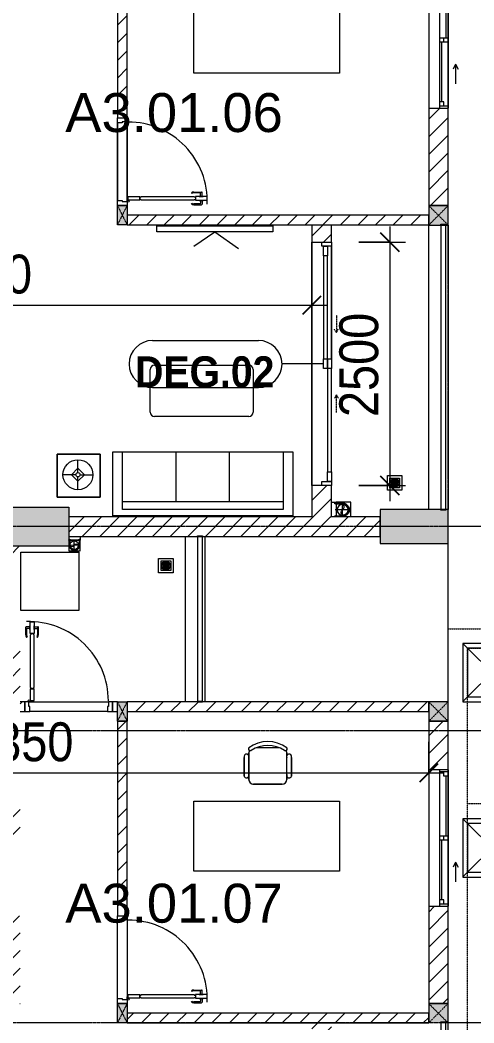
# Model space of a CAD drawing. Header units: millimetres. Extents: x 962 to 241049, y -15958 to 84407.
# Drawn here: x 186032 to 190697, y 48437 to 58742 of the extents above; entities that cross this region are included whole.
import ezdxf

# ---------------------------------------------------------------- set-up
doc = ezdxf.new("R2010")
doc.units = ezdxf.units.MM
for name, pattern in [('Dash', [6, 3, -3]), ('Grid Line', [22.225, 12.7, -3.175, 3.175, -3.175]), ('IMPORT-CENTER _3_', [10.16, 6.35, -1.27, 1.27, -1.27]), ('IMPORT-NCV_MAT BANG DAM SAN TANG 1$0$BEAM HIDEN_DBIM', [1.5875, 1.058333, -0.529167])]:
    doc.linetypes.add(name, pattern=pattern)
for name, color, linetype, lineweight in [('0-1', 7, 'Continuous', 5), ('A-ANNO-DIMS', 211, 'Continuous', 9), ('A-ANNO-DIMS-160', 211, 'Continuous', 9), ('A-AREA-IDEN', 2, 'Continuous', 9), ('A-DETL-GENF-1', 9, 'Continuous', 9), ('A-DOOR', 31, 'Continuous', 9), ('A-DOOR-1', 254, 'Continuous', 9), ('A-DOOR-2', 9, 'Continuous', 9), ('A-DOOR-FRAM', 31, 'Continuous', 9), ('A-DOOR-HDLN', 31, 'Dash', 9), ('A-DOOR-IDEN', 31, 'Continuous', 9), ('A-FLOR-1', 250, 'Continuous', 9), ('A-FLOR-2', 9, 'Continuous', 9), ('A-FLOR-HRAL', 11, 'Continuous', 9), ('A-FLOR-HRAL-1', 254, 'Continuous', 9), ('A-FLOR-HRAL-2', 9, 'Continuous', 9), ('A-GLAZ', 151, 'Continuous', 9), ('A-WALL', 113, 'Continuous', 9), ('A-WALL-1', 253, 'Continuous', 18), ('A-WALL-2', 9, 'Continuous', 9), ('A-WALL-3', 113, 'Continuous', 18), ('A-WALL-PATT-1', 10, 'Continuous', 9), ('A-WALL-PATT-2', 111, 'Continuous', 9), ('G-IMPT', 8, 'Continuous', 9), ('G-IMPT-1', 254, 'Continuous', 9), ('G-IMPT-2', 8, 'IMPORT-CENTER _3_', 9), ('G-IMPT-4', 8, 'IMPORT-NCV_MAT BANG DAM SAN TANG 1$0$BEAM HIDEN_DBIM', 9), ('I-FURN', 30, 'Continuous', 9), ('I-FURN-1', 254, 'Continuous', 9), ('M-EQPM', 50, 'Continuous', 9), ('S-COLS', 52, 'Continuous', 9), ('S-COLS-1', 52, 'Continuous', 5), ('S-COLS-2', 7, 'Continuous', 18), ('S-COLS-3', 250, 'Continuous', 9), ('S-COLS-4', 254, 'Continuous', 9), ('S-COLS-5', 253, 'Continuous', 18), ('S-COLS-6', 52, 'Continuous', 18), ('S-COLS-7', 52, 'Dash', 9), ('S-COLS-HDLN', 52, 'Dash', 9), ('S-COLS-HDLN-1', 9, 'Dash', 9), ('S-GRID-1', 1, 'Grid Line', 9)]:
    doc.layers.add(name, color=color, linetype=linetype, lineweight=lineweight)
doc.styles.add('Arial_11', font='arial_0.ttf', dxfattribs={"height": 400})
doc.styles.add('Arial_B_5', font='arialbd_0.ttf', dxfattribs={"width": 0.9, "height": 320})
doc.styles.add('UTM Avo', font='UTM Avo.ttf', dxfattribs={"width": 0.9, "height": 400})
doc.dimstyles.new('1_Dim_chi_tiet_2_5_1', dxfattribs={"dimscale": 304.8, "dimtxt": 399.720379, "dimasz": 0.629921, "dimexe": 0.524934, "dimexo": 0.0625, "dimgap": 0.052493, "dimtad": 1, "dimdec": 0, "dimrnd": 5, "dimzin": 0, "dimdsep": 46, "dimtxsty": 'UTM Avo', "dimblk1": 'OBLIQUE', "dimblk2": 'OBLIQUE', "dimsah": 1, "dimcen": 0.09, "dimdle": 0.524934, "dimazin": 0, "dimtfac": 1, "dimtdec": 4, "dimtix": 1, "dimtmove": 0, "dimatfit": 3, "dimfxl": 1.049869, "dimfxlon": 1, "dimtvp": 1, "dimtolj": 1, "dimtzin": 0, "dimarcsym": 2})
pattern_1 = [(45, (0, 0), (-90.50967, 90.50967), [])]
pattern_2 = [(45, (63179.03, 0), (-90.50967, 90.50967), [])]

# ---------------------------------------------------------------- blocks, each defined once
blk = doc.blocks.new('M_Concrete-Rectangular-Column2 - 400x1300-812637-TKCS_MB TẦNG 1')
at = {"layer": 'S-COLS'}
blk.add_hatch(color=256, dxfattribs=at).paths.add_polyline_path([(-650, 200), (-650, -200), (650, -200), (650, 200), (-181, 200)])
at = {"layer": 'S-COLS-2'}
for p, q in [((-650, 200), (650, 200)), ((-650, -200), (-650, 200)), ((650, 200), (650, -200)), ((650, -200), (-650, -200))]:
    blk.add_line(p, q, dxfattribs=at)
blk = doc.blocks.new('NCV_TKTC_KET CAU_rvt-1-TKCS_MB TẦNG 1')
at = {"layer": 'S-COLS-1'}
blk.add_hatch(color=256, dxfattribs=at).paths.add_polyline_path([(127178, 53362), (127253, 53362), (127253, 53712), (127228, 53712), (127228, 53707), (127178, 53707), (127178, 53712), (126553, 53712), (126553, 53362), (127045, 53362)])
at = {"layer": 'A-FLOR-1'}
blk.add_line((127253, 51737), (127253, 53362), dxfattribs=at)
at = {"layer": 'S-COLS-2'}
for p, q in [((127178, 53712), (126553, 53712)), ((126553, 53712), (126553, 53362)), ((127253, 53712), (127228, 53712)), ((127253, 53362), (127253, 53712)), ((126553, 53362), (127253, 53362))]:
    blk.add_line(p, q, dxfattribs=at)
at = {"layer": 'S-COLS-3'}
blk.add_blockref('M_Concrete-Rectangular-Column2 - 400x1300-812637-TKCS_MB TẦNG 1', (122703, 53537), dxfattribs=at)
blk = doc.blocks.new('DOOR_CW_01 CANH MO-PANEL KINH - DIW_01-900x2200-CỬA GỖ VÂN LAMINATE-553375-TKCS_MB TẦNG 1')
at = {"layer": 'A-DETL-GENF-1'}
for p, q in [((-397, -182), (-397, -62)), ((-397, -62), (-357, -62)), ((-357, -62), (-357, -182)), ((-357, -182), (-397, -182)), ((-397, -196), (-391, -196)), ((-397, -738), (-397, -196)), ((-391, -196), (-391, -182)), ((-391, -182), (-363, -182)), ((-363, -182), (-363, -196)), ((-357, -196), (-363, -196)), ((-357, -196), (-357, -738)), ((-434, -711), (-427, -716)), ((-320, -711), (-327, -716)), ((-442, -737), (-442, -816)), ((-399, -820), (-438, -820)), ((-434, -800), (-434, -737)), ((-399, -804), (-430, -804)), ((-399, -792), (-399, -832)), ((-397, -792), (-399, -792)), ((-397, -738), (-391, -738)), ((-357, -752), (-397, -752)), ((-397, -752), (-397, -872)), ((-397, -792), (-397, -832)), ((-391, -752), (-391, -738)), ((-363, -752), (-391, -752)), ((-357, -738), (-363, -738)), ((-363, -738), (-363, -752)), ((-357, -872), (-357, -752)), ((-357, -792), (-357, -832)), ((-357, -792), (-355, -792)), ((-355, -792), (-355, -832)), ((-355, -804), (-324, -804)), ((-355, -820), (-316, -820)), ((-320, -800), (-320, -737)), ((-312, -737), (-312, -816)), ((-399, -832), (-397, -832)), ((-397, -872), (-357, -872)), ((-355, -832), (-357, -832))]:
    blk.add_line(p, q, dxfattribs=at)
blk.add_circle((-407, -60), 10, dxfattribs=at)
for centre, radius, start, end in [((-407, -60), 814, 268, 0), ((-397, -737), 45, 145, 180), ((-397, -737), 37, 145, 180), ((-357, -737), 37, 0, 35), ((-357, -737), 45, 360, 35), ((-438, -816), 4, 180, 270), ((-430, -800), 4, 180, 270), ((-324, -800), 4, 270, 0), ((-316, -816), 4, 270, 0)]:
    blk.add_arc(centre, radius, start, end, dxfattribs=at)
at = {"layer": 'A-DOOR-2'}
for p, q in [((-450, -50), (-450, 50)), ((-450, 50), (-400, 50)), ((-400, 50), (-400, 0)), ((400, 0), (400, 50)), ((400, 50), (450, 50)), ((450, 50), (450, -50)), ((-410, -50), (-450, -50)), ((-410, 0), (-410, -50)), ((-400, 0), (-410, 0)), ((-407, -50), (-382, -50)), ((410, 0), (400, 0)), ((410, -50), (410, 0)), ((450, -50), (410, -50))]:
    blk.add_line(p, q, dxfattribs=at)
blk = doc.blocks.new('BAN LV A - BAN LV A_dwg_ban hoc2-348006-TKCS_MB TẦNG 1')
at = {"layer": 'I-FURN'}
for p, q in [((146, 437), (-146, 437)), ((-243, 354), (-243, 162)), ((-194, 389), (-194, 113)), ((194, 113), (194, 389)), ((194, 351), (194, 151)), ((244, 162), (244, 354)), ((-121, 65), (121, 65))]:
    blk.add_line(p, q, dxfattribs=at)
at = {"layer": 'I-FURN', "flags": 128}
blk.add_lwpolyline([(-738, 611), (-738, 1331), (-155, 1331), (762, 1331), (762, 611)], close=True, dxfattribs=at)
at = {"layer": 'I-FURN'}
for centre, radius, start, end in [((-146, 389), 48.6, 90, 180), ((146, 389), 48.6, 360, 90), ((-219, 347), 25.3, 343.7398, 163.7398), ((219, 347), 25.3, 16.2602, 170.7054), ((-219, 155), 25.3, 163.7398, 16.2602), ((-146, 113), 48.6, 180, 207.5844), ((146, 113), 48.6, 332.4156, 0), ((219, 155), 25.3, 189.2946, 16.2602), ((-180, 75), 17.8, 57.9726, 216.6901), ((0, 324), 324, 233.1301, 306.8699), ((0, 359), 318, 237.5758, 302.4242), ((180, 75), 17.8, 323.3099, 122.0274)]:
    blk.add_arc(centre, radius, start, end, dxfattribs=at)
blk = doc.blocks.new('BAN LV A - BAN LV A_dwg-348005-TKCS_MB TẦNG 1')
at = {"extrusion": (0, 0, -1), "zscale": -1, "rotation": 180}
blk.add_blockref('BAN LV A - BAN LV A_dwg_ban hoc2-348006-TKCS_MB TẦNG 1', (-729, 1384), dxfattribs=at)
blk = doc.blocks.new('BAN LV A - BAN LV A-401069-TKCS_MB TẦNG 1')
at = {"layer": 'I-FURN-1'}
for p, q in [((-9, -53), (1491, -53)), ((-9, -773), (-9, -53)), ((1491, -53), (1491, -773)), ((1491, -773), (-9, -773)), ((486, -1222), (486, -1029)), ((535, -1029), (535, -995)), ((583, -946), (875, -946)), ((923, -995), (923, -1032)), ((973, -1029), (973, -1222)), ((535, -1270), (535, -1236)), ((923, -1233), (923, -1270))]:
    blk.add_line(p, q, dxfattribs=at)
for centre, radius, start, end in [((510, -1036), 25.3, 16.2602, 163.7398), ((583, -995), 48.6, 90, 180), ((875, -995), 48.6, 0, 90), ((948, -1036), 25.3, 16.2602, 170.7054), ((510, -1229), 25.3, 163.7398, 343.7398), ((948, -1229), 25.3, 189.2946, 16.2602), ((549, -1308), 17.8, 119.404, 216.6901), ((583, -1270), 48.6, 180, 207.5844), ((729, -1060), 324, 233.1301, 306.8699), ((875, -1270), 48.6, 332.4156, 0), ((909, -1308), 17.8, 323.3099, 60.596)]:
    blk.add_arc(centre, radius, start, end, dxfattribs=at)
at = {"extrusion": (0, 0, -1), "zscale": -1, "rotation": 180}
blk.add_blockref('BAN LV A - BAN LV A_dwg-348005-TKCS_MB TẦNG 1', (0, 0), dxfattribs=at)
blk = doc.blocks.new('MAY GIAT - MAY GIAT_dwg-348053-TKCS_MB TẦNG 1')
at = {"layer": 'G-IMPT-1', "flags": 128}
blk.add_lwpolyline([(5, 597), (5, 2), (605, 2), (605, 597)], close=True, dxfattribs=at)
blk = doc.blocks.new('MAY GIAT - MAY GIAT-401071-TKCS_MB TẦNG 1')
at = {"layer": 'I-FURN-1'}
for p, q in [((5, -2), (605, -2)), ((5, -597), (5, -2)), ((605, -2), (605, -597)), ((605, -597), (5, -597))]:
    blk.add_line(p, q, dxfattribs=at)
at = {"extrusion": (0, 0, -1), "zscale": -1, "rotation": 180}
blk.add_blockref('MAY GIAT - MAY GIAT_dwg-348053-TKCS_MB TẦNG 1', (0, 0), dxfattribs=at)
blk = doc.blocks.new('Railing - 50 x 10mm-457210-TKCS_MB TẦNG 1')
at = {"layer": 'A-FLOR-HRAL-2'}
for p, q in [((25, 5), (-25, 5)), ((-25, 5), (-25, -5)), ((25, -5), (25, 5)), ((-25, -5), (25, -5))]:
    blk.add_line(p, q, dxfattribs=at)
blk = doc.blocks.new('Railing - Railing-851966-TKCS_MB TẦNG 1')
at = {"layer": 'A-FLOR-HRAL-2'}
for p, q in [((101769, 44170), (101769, 42481)), ((101819, 42481), (101819, 44170))]:
    blk.add_line(p, q, dxfattribs=at)
at = {"extrusion": (0, 0, -1), "zscale": -1}
for p in [(-101794, 44175), (-101794, 42476)]:
    blk.add_blockref('Railing - 50 x 10mm-457210-TKCS_MB TẦNG 1', p, dxfattribs=at)
blk = doc.blocks.new('G1_SOF - BO TRU - 100x200-746114-TKCS_MB TẦNG 1')
at = {"layer": 'S-COLS'}
blk.add_hatch(color=256, dxfattribs=at).paths.add_polyline_path([(-50, -100), (50, -100), (50, 100), (-50, 100)])
at = {"layer": 'S-COLS-5'}
for p, q in [((-50, 100), (50, 100)), ((-50, -100), (-50, 100)), ((50, 100), (50, -100)), ((50, -100), (-50, -100))]:
    blk.add_line(p, q, dxfattribs=at)
at = {"layer": 'S-COLS-HDLN-1'}
for p, q in [((50, -100), (-50, 100)), ((-50, -100), (50, 100))]:
    blk.add_line(p, q, dxfattribs=at)
blk = doc.blocks.new('DOOR_CW_01 CANH MO-PANEL KINH - DIG_01-900x2200-CỬA NHÔM KÍNH-400868-TKCS_MB TẦNG 1')
at = {"layer": 'A-DETL-GENF-1'}
for p, q in [((-399, 832), (-397, 832)), ((-399, 792), (-399, 832)), ((-397, 872), (-357, 872)), ((-397, 752), (-397, 872)), ((-397, 792), (-397, 832)), ((-357, 872), (-357, 752)), ((-357, 792), (-357, 832)), ((-355, 832), (-357, 832)), ((-355, 792), (-355, 832)), ((-442, 737), (-442, 816)), ((-399, 820), (-438, 820)), ((-434, 800), (-434, 737)), ((-399, 804), (-430, 804)), ((-397, 792), (-399, 792)), ((-357, 752), (-397, 752)), ((-397, 738), (-391, 738)), ((-397, 738), (-397, 196)), ((-363, 752), (-391, 752)), ((-391, 752), (-391, 738)), ((-363, 738), (-363, 752)), ((-357, 738), (-363, 738)), ((-357, 792), (-355, 792)), ((-357, 196), (-357, 738)), ((-355, 820), (-316, 820)), ((-355, 804), (-324, 804)), ((-320, 800), (-320, 737)), ((-312, 737), (-312, 816)), ((-434, 711), (-427, 716)), ((-320, 711), (-327, 716)), ((-397, 196), (-391, 196)), ((-357, 182), (-397, 182)), ((-397, 182), (-397, 62)), ((-391, 196), (-391, 182)), ((-391, 182), (-363, 182)), ((-357, 196), (-363, 196)), ((-363, 182), (-363, 196)), ((-357, 62), (-357, 182)), ((-397, 62), (-357, 62))]:
    blk.add_line(p, q, dxfattribs=at)
blk.add_circle((-407, 60), 10, dxfattribs=at)
for centre, radius, start, end in [((-407, 60), 814, 360, 92), ((-438, 816), 4, 90, 180), ((-397, 737), 45, 180, 215), ((-430, 800), 4, 90, 180), ((-397, 737), 37, 180, 215), ((-357, 737), 37, 325, 0), ((-324, 800), 4, 360, 90), ((-357, 737), 45, 325, 0), ((-316, 816), 4, 0, 90)]:
    blk.add_arc(centre, radius, start, end, dxfattribs=at)
at = {"layer": 'A-DOOR-2'}
for p, q in [((-410, 50), (-450, 50)), ((-450, 50), (-450, -50)), ((-410, 0), (-410, 50)), ((-400, 0), (-410, 0)), ((-407, 50), (-382, 50)), ((-400, -50), (-400, 0)), ((410, 0), (400, 0)), ((400, 0), (400, -50)), ((450, 50), (410, 50)), ((410, 50), (410, 0)), ((450, -50), (450, 50)), ((-450, -50), (-400, -50)), ((400, -50), (450, -50))]:
    blk.add_line(p, q, dxfattribs=at)
blk = doc.blocks.new('LOBBY_SOFA_1 - LOBBY_SOFA_1-851489-TKCS_MB TẦNG 1')
at = {"layer": 'I-FURN'}
for p, q in [((-2128, 1549), (-1160, 1549)), ((-2172, 1065), (-2172, 1505)), ((-1116, 1505), (-1116, 1065)), ((-1160, 1021), (-2128, 1021)), ((-2688, 634), (-3128, 634)), ((-3128, 634), (-3128, 194)), ((-2688, 194), (-2688, 634)), ((-2556, 660), (-708, 660)), ((-2556, 0), (-2556, 660)), ((-2457, 66), (-2457, 660)), ((-1907, 143), (-1907, 660)), ((-1357, 143), (-1357, 660)), ((-807, 660), (-807, 66)), ((-708, 660), (-708, 0)), ((-2915, 445), (-2915, 577)), ((-2937, 423), (-3069, 423)), ((-2981, 423), (-2915, 489)), ((-2915, 357), (-2981, 423)), ((-2915, 489), (-2849, 423)), ((-2849, 423), (-2915, 357)), ((-2893, 423), (-2761, 423)), ((-2915, 269), (-2915, 401)), ((-3128, 194), (-2688, 194)), ((-807, 143), (-2457, 143)), ((-708, 0), (-2556, 0)), ((-807, 66), (-2457, 66))]:
    blk.add_line(p, q, dxfattribs=at)
for radius in [154, 22]:
    blk.add_circle((-2915, 423), radius, dxfattribs=at)
for centre, start, end in [((-2128, 1505), 90, 180), ((-1160, 1505), 0, 90), ((-2128, 1065), 180, 270), ((-1160, 1065), 270, 0)]:
    blk.add_arc(centre, 44, start, end, dxfattribs=at)
at = {"layer": 'I-FURN-1'}
for p, q in [((-2128, 1549), (-1160, 1549)), ((-2172, 1065), (-2172, 1505)), ((-1116, 1505), (-1116, 1065)), ((-1160, 1021), (-2128, 1021)), ((-3128, 634), (-2688, 634)), ((-3128, 194), (-3128, 634)), ((-2688, 634), (-2688, 194)), ((-2556, 660), (-708, 660)), ((-2556, 0), (-2556, 660)), ((-708, 660), (-708, 0)), ((-2688, 194), (-3128, 194)), ((-708, 0), (-2556, 0))]:
    blk.add_line(p, q, dxfattribs=at)
for centre, start, end in [((-2128, 1505), 90, 180), ((-1160, 1505), 0, 90), ((-2128, 1065), 180, 270), ((-1160, 1065), 270, 0)]:
    blk.add_arc(centre, 44, start, end, dxfattribs=at)
blk = doc.blocks.new('KE TIVI-2 - KE TIVI-2-850637-TKCS_MB TẦNG 1')
at = {"layer": 'I-FURN-1'}
for p, q in [((0, 60), (-246, 232)), ((213, 209), (0, 60)), ((-596, 60), (596, 60)), ((-596, 0), (-596, 60)), ((596, 0), (-596, 0)), ((596, 60), (596, 0))]:
    blk.add_line(p, q, dxfattribs=at)
blk = doc.blocks.new('NCV_TKTC_TANG 1_rvt-1-TKCS_MB TẦNG 1')
at = {"layer": 'A-WALL-PATT-1'}
h = blk.add_hatch(dxfattribs=at)
h.set_pattern_fill('FP_1', color=256, style=0, pattern_type=2)
h.set_pattern_definition(pattern_1)
h.paths.add_polyline_path([(123953, 56837), (123953, 56837), (123853, 56837)])
h.paths.add_polyline_path([(123853, 57737), (123953, 57737), (123953, 59736), (123853, 59736), (123853, 58537)])
h = blk.add_hatch(dxfattribs=at)
h.set_pattern_fill('FP_1', color=256, style=0, pattern_type=2)
h.set_pattern_definition(pattern_1)
h.paths.add_polyline_path([(123953, 56637), (127053, 56637), (127053, 56737), (123953, 56737)])
h = blk.add_hatch(dxfattribs=at)
h.set_pattern_fill('FP_1', color=256, style=0, pattern_type=2)
h.set_pattern_definition(pattern_1)
h.paths.add_polyline_path([(122763, 48637), (122853, 48637), (122853, 49537), (122753, 49537), (122753, 48637)])
h.paths.add_polyline_path([(122753, 50337), (122853, 50337), (122853, 50637), (122753, 50637), (122753, 50437)])
h.paths.add_polyline_path([(122853, 51737), (122853, 52337), (122753, 52337), (122753, 51737)])
h.paths.add_polyline_path([(122753, 53237), (122853, 53237), (122853, 53337), (122753, 53337), (122753, 53246)])
h = blk.add_hatch(dxfattribs=at)
h.set_pattern_fill('FP_1', color=256, style=0, pattern_type=2)
h.set_pattern_definition(pattern_1)
h.paths.add_polyline_path([(122903, 51637), (122903, 51737), (122853, 51737), (122853, 51637)])
h.paths.add_polyline_path([(123820, 51637), (123853, 51638), (123853, 51737), (123803, 51737), (123803, 51637)])
h = blk.add_hatch(dxfattribs=at)
h.set_pattern_fill('FP_1', color=256, style=0, pattern_type=2)
h.set_pattern_definition(pattern_1)
h.paths.add_polyline_path([(123953, 51637), (127053, 51637), (127053, 51737), (124728, 51737), (124728, 51731), (124678, 51731), (124678, 51737), (123953, 51737)])
h = blk.add_hatch(dxfattribs=at)
h.set_pattern_fill('FP_1', color=256, style=0, pattern_type=2)
h.set_pattern_definition(pattern_1)
h.paths.add_polyline_path([(123953, 48637), (123953, 48637), (123853, 48637)])
h.paths.add_polyline_path([(123953, 49537), (123953, 51536), (123853, 51536), (123853, 49537)])
h = blk.add_hatch(dxfattribs=at)
h.set_pattern_fill('FP_1', color=256, style=0, pattern_type=2)
h.set_pattern_definition(pattern_1)
h.paths.add_polyline_path([(123953, 48437), (127053, 48437), (127053, 48537), (123953, 48537)])
at = {"layer": 'A-FLOR-2'}
for p, q in [((123853, 56887), (123853, 57687)), ((123853, 57687), (123853, 56887)), ((123953, 57697), (123953, 56877)), ((123953, 56877), (123953, 57697)), ((125853, 53960), (125853, 56460)), ((125853, 56460), (125853, 53960)), ((126053, 55260), (126053, 56420)), ((123753, 51637), (122953, 51637)), ((123853, 48687), (123853, 49487)), ((123953, 49497), (123953, 48677))]:
    blk.add_line(p, q, dxfattribs=at)
at = {"layer": 'A-WALL-1'}
for p, q in [((123853, 59736), (123853, 57737)), ((123953, 57737), (123953, 59736)), ((123853, 57737), (123953, 57737)), ((123953, 56837), (123853, 56837)), ((127053, 56737), (123953, 56737)), ((127053, 56637), (127053, 56737)), ((123953, 56637), (127053, 56637)), ((122903, 51737), (122853, 51737)), ((122903, 51637), (122903, 51737)), ((123853, 51737), (123803, 51737)), ((123803, 51737), (123803, 51637)), ((124678, 51737), (123953, 51737)), ((127053, 51737), (124728, 51737)), ((127053, 51637), (127053, 51737)), ((122853, 51637), (122903, 51637)), ((123803, 51637), (123853, 51637)), ((123953, 51637), (127053, 51637)), ((123853, 51536), (123853, 49537)), ((123953, 51536), (123853, 51536)), ((123953, 49537), (123953, 51536)), ((123853, 49537), (123953, 49537)), ((123953, 48637), (123853, 48637)), ((127053, 48537), (123953, 48537)), ((127053, 48437), (127053, 48537)), ((123953, 48437), (127053, 48437))]:
    blk.add_line(p, q, dxfattribs=at)
at = {"layer": 'A-WALL-2'}
for p, q in [((123853, 56887), (123853, 57687)), ((123953, 57697), (123953, 56877)), ((124553, 51737), (124553, 53437)), ((124753, 53437), (124753, 51737)), ((122943, 51737), (123763, 51737)), ((123753, 51637), (122953, 51637)), ((123853, 48687), (123853, 49487)), ((123953, 49497), (123953, 48677))]:
    blk.add_line(p, q, dxfattribs=at)
at = {"layer": 'A-DOOR-1'}
for p, rotation in [((123903, 57287), 90.00000000000072), ((123903, 49087), 90.00000000000074)]:
    blk.add_blockref('DOOR_CW_01 CANH MO-PANEL KINH - DIW_01-900x2200-CỬA GỖ VÂN LAMINATE-553375-TKCS_MB TẦNG 1', p, dxfattribs=dict(at, rotation=rotation))
blk.add_blockref('DOOR_CW_01 CANH MO-PANEL KINH - DIG_01-900x2200-CỬA NHÔM KÍNH-400868-TKCS_MB TẦNG 1', (123353, 51687), dxfattribs=at)
at = {"layer": 'A-FLOR-HRAL-1'}
blk.add_blockref('Railing - Railing-851966-TKCS_MB TẦNG 1', (22908, 9261), dxfattribs=at)
at = {"layer": 'I-FURN-1'}
for name, p, rotation in [('BAN LV A - BAN LV A-401069-TKCS_MB TẦNG 1', (126128, 58144), 180), ('KE TIVI-2 - KE TIVI-2-850637-TKCS_MB TẦNG 1', (124853, 56627), 180), ('MAY GIAT - MAY GIAT-401071-TKCS_MB TẦNG 1', (122860, 52671), 90.00000000000092), ('BAN LV A - BAN LV A-401069-TKCS_MB TẦNG 1', (126128, 49944), 180)]:
    blk.add_blockref(name, p, dxfattribs=dict(at, rotation=rotation))
blk.add_blockref('LOBBY_SOFA_1 - LOBBY_SOFA_1-851489-TKCS_MB TẦNG 1', (126363, 53647), dxfattribs=at)
at = {"layer": 'S-COLS-4', "rotation": 180}
for p in [(123903, 56737), (123903, 51637), (123903, 48537)]:
    blk.add_blockref('G1_SOF - BO TRU - 100x200-746114-TKCS_MB TẦNG 1', p, dxfattribs=at)
blk = doc.blocks.new('1_FAMILY RVT - W01-WxH 1400x1400xmm-389822-TKCS_MB TẦNG 1')
at = {"layer": 'A-GLAZ'}
for p, q in [((248.4, 172.39), (299.2, 197.79)), ((248.4, 172.39), (299.2, 146.99)), ((248.4, 172.39), (451.6, 172.39)), ((-700, 96.19), (-700, -103.81)), ((700, 96.19), (-700, 96.19)), ((-700, 96.19), (-636.5, 96.19)), ((-700, 7.29), (-680.95, 7.29)), ((-680.95, 96.19), (-680.95, 7.29)), ((-636.5, 51.74), (-680.95, 51.74)), ((-680.95, 7.29), (-22.225, 7.29)), ((-636.5, 96.19), (-22.225, 96.19)), ((-636.5, 96.19), (-636.5, 51.74)), ((-636.5, 73.965), (-22.225, 73.965)), ((-22.225, 7.29), (-22.225, 96.19)), ((-22.225, 96.19), (22.225, 96.19)), ((22.225, 51.74), (-22.225, 51.74)), ((-22.225, 7.29), (22.225, 7.29)), ((22.225, 96.19), (680.95, 96.19)), ((22.225, 96.19), (22.225, 7.29)), ((22.225, 29.515), (636.5, 29.515)), ((22.225, 7.29), (636.5, 7.29)), ((636.5, 51.74), (636.5, 7.29)), ((680.95, 51.74), (636.5, 51.74)), ((636.5, 7.29), (700, 7.29)), ((680.95, 96.19), (700, 96.19)), ((680.95, 96.19), (680.95, 7.29)), ((700, -103.81), (700, 96.19)), ((-700, -103.81), (700, -103.81))]:
    blk.add_line(p, q, dxfattribs=at)
blk = doc.blocks.new('TKTC_XREF_251221_MB TANG 1 - TKTC_XREF_260130_MB TANG 1_dwg_THU NUOC - THU NUOC-444531-TKCS_MB TẦNG 1-4202124-TKCS_MB TẦNG 1')
at = {"layer": 'M-EQPM'}
for p, q in [((-23, 11), (41, 11)), ((41, 5), (-23, 5)), ((-11, 23), (28, 23)), ((28, 17), (-11, 17)), ((-1, 36), (19, 36)), ((19, 30), (-1, 30)), ((-23, -14), (41, -14)), ((41, -20), (-23, -20)), ((-11, -26), (28, -26)), ((28, -32), (-11, -32)), ((-1, -38), (19, -38)), ((19, -44), (-1, -44))]:
    blk.add_line(p, q, dxfattribs=at)
at = {"layer": 'M-EQPM', "flags": 128}
for points in [[(84, -79), (84, 71), (-66, 71), (-66, -79)], [(59, -54), (59, 46), (-41, 46), (-41, -54)]]:
    blk.add_lwpolyline(points, close=True, dxfattribs=at)
for points in [[(-23, -1), (1, -1), (1, -7), (-23, -7)], [(41, -7), (17, -7), (17, -1), (41, -1)]]:
    blk.add_lwpolyline(points, dxfattribs=at)
at = {"layer": 'M-EQPM'}
for centre, radius, start, end in [((9, -4), 45, 360, 180), ((9, -4), 45, 360, 180), ((-23, 8), 3, 90, 270), ((-11, 20), 3, 90, 270), ((-1, 33), 3, 90, 270), ((19, 33), 3, 270, 90), ((28, 20), 3, 270, 90), ((41, 8), 3, 270, 90), ((9, -4), 45, 180, 360), ((9, -4), 45, 180, 360), ((-23, -4), 3, 90, 270), ((-23, -17), 3, 90, 270), ((-11, -29), 3, 90, 270), ((-1, -41), 3, 90, 270), ((19, -41), 3, 270, 90), ((28, -29), 3, 270, 90), ((41, -4), 3, 270, 90), ((41, -17), 3, 270, 90)]:
    blk.add_arc(centre, radius, start, end, dxfattribs=at)
blk = doc.blocks.new('TKTC_XREF_251221_MB TANG 1 - TKTC_XREF_260130_MB TANG 1_dwg_CUM U_DN100-V146-TKCS_MB TẦNG 1')
at = {"layer": 'G-IMPT'}
blk.add_hatch(color=256, dxfattribs=at).paths.add_polyline_path([(0, 61), (16, 59), (30, 53), (43, 43), (53, 30), (59, 16), (61, 0), (59, -16), (53, -31), (43, -43), (30, -53), (16, -59), (0, -61), (0, -57), (15, -55), (28, -49), (40, -40), (49, -29), (55, -15), (57, 0), (55, 15), (49, 28), (40, 40), (28, 49), (15, 55), (0, 57)])
for p, q in [((-79, 67), (-79, 63)), ((-77, 67), (-77, 63)), ((-75, 67), (-75, 63)), ((-73, 69), (-73, 61)), ((-67, 68), (-72, 68)), ((-67, 62), (-72, 62)), ((-65, 69), (0, 69)), ((-79, -63), (-79, -67)), ((-77, -63), (-77, -67)), ((-75, -63), (-75, -67)), ((-73, -61), (-73, -69)), ((-67, -62), (-72, -62)), ((-67, -68), (-72, -68)), ((-65, -69), (0, -69))]:
    blk.add_line(p, q, dxfattribs=at)
at = {"layer": 'G-IMPT', "flags": 128}
for points in [[(-73, 68), (-78, 68), (-78, 62), (-73, 62)], [(-72, 59), (-67, 59), (-67, 71), (-72, 71)], [(-65, 73), (-65, 57), (-67, 57), (-67, 59)], [(-65, 61), (0, 61), (0, 57)], [(-73, -62), (-78, -62), (-78, -68), (-73, -68)], [(-72, -71), (-67, -71), (-67, -59), (-72, -59)], [(-67, -59), (-67, -57), (-65, -57), (-65, -73), (-67, -73), (-67, -71)], [(-65, -61), (0, -61), (0, -57)]]:
    blk.add_lwpolyline(points, dxfattribs=at)
at = {"layer": 'G-IMPT'}
for centre, radius, start, end in [((-78, 67), 0.96, 90, 180), ((-78, 63), 0.96, 180, 270), ((-71, 69), 1.56, 112.6199, 247.3801), ((-68, 65), 4.8, 143.1301, 216.8699), ((-71, 61), 1.56, 112.6199, 247.3801), ((0, 0), 69, 270, 90), ((0, 0), 61, 270, 90), ((0, 0), 57, 270, 90), ((-78, -63), 0.96, 90, 180), ((-78, -67), 0.96, 180, 270), ((-71, -61), 1.56, 112.6199, 247.3801), ((-68, -65), 4.8, 143.1301, 216.8699), ((-71, -69), 1.56, 112.6199, 247.3801)]:
    blk.add_arc(centre, radius, start, end, dxfattribs=at)
blk = doc.blocks.new('TKTC_XREF_251221_MB TANG 1 - TKTC_XREF_260130_MB TANG 1_dwg_$cc-V147-TKCS_MB TẦNG 1')
at = {"layer": 'G-IMPT'}
blk.add_circle((0, 0), 0.5, dxfattribs=at)
for centre, radius, start, end in [((0, 0), 0.5, 90, 270), ((0.188, 0.25), 0.313, 126.8699, 233.1301), ((-0.188, -0.25), 0.313, 306.8699, 53.1301)]:
    blk.add_arc(centre, radius, start, end, dxfattribs=at)
at = {"layer": 'G-IMPT-2'}
for p, q in [((-0.673, 0), (0.673, 0)), ((0, -0.628), (0, 0.673))]:
    blk.add_line(p, q, dxfattribs=at)
blk = doc.blocks.new('TKTC_XREF_251221_MB TANG 1 - TKTC_XREF_260130_MB TANG 1_dwg_CUM U_DN100-4202115-TKCS_MB TẦNG 1')
at = {"layer": 'G-IMPT'}
blk.add_hatch(color=256, dxfattribs=at).paths.add_polyline_path([(0, -61), (0, -57), (15, -55), (28, -49), (40, -40), (49, -28), (55, -15), (57, 0), (55, 15), (49, 28), (40, 40), (28, 49), (15, 55), (0, 57), (0, 61), (16, 59), (30, 53), (43, 43), (53, 30), (59, 16), (61, 0), (59, -16), (53, -30), (43, -43), (30, -53), (16, -59)])
for p, q in [((-79, 67), (-79, 63)), ((-77, 67), (-77, 63)), ((-75, 67), (-75, 63)), ((-73, 69), (-73, 61)), ((-67, 68), (-72, 68)), ((-67, 62), (-72, 62)), ((-65, 69), (0, 69)), ((-79, -63), (-79, -67)), ((-77, -63), (-77, -67)), ((-75, -63), (-75, -67)), ((-73, -61), (-73, -69)), ((-67, -62), (-72, -62)), ((-67, -68), (-72, -68)), ((-65, -69), (0, -69))]:
    blk.add_line(p, q, dxfattribs=at)
at = {"layer": 'G-IMPT', "flags": 128}
for points in [[(-73, 68), (-78, 68), (-78, 62), (-73, 62)], [(-72, 59), (-67, 59), (-67, 71), (-72, 71)], [(-67, 71), (-67, 73), (-65, 73), (-65, 57), (-67, 57), (-67, 59)], [(-65, 61), (0, 61), (0, 57)], [(-73, -62), (-78, -62), (-78, -68), (-73, -68)], [(-72, -71), (-67, -71), (-67, -59), (-72, -59)], [(-67, -59), (-67, -57), (-65, -57), (-65, -73), (-67, -73), (-67, -71)], [(-65, -61), (0, -61), (0, -57)]]:
    blk.add_lwpolyline(points, dxfattribs=at)
at = {"layer": 'G-IMPT'}
for centre, radius, start, end in [((-78, 67), 0.96, 90, 180), ((-78, 63), 0.96, 180, 270), ((-71, 69), 1.56, 112.6199, 247.3801), ((-68, 65), 4.8, 143.1301, 216.8699), ((-71, 61), 1.56, 112.6199, 247.3801), ((0, 0), 69, 270, 90), ((0, 0), 61, 270, 90), ((0, 0), 57, 270, 90), ((-78, -63), 0.96, 90, 180), ((-78, -67), 0.96, 180, 270), ((-71, -61), 1.56, 112.6199, 247.3801), ((-68, -65), 4.8, 143.1301, 216.8699), ((-71, -69), 1.56, 112.6199, 247.3801)]:
    blk.add_arc(centre, radius, start, end, dxfattribs=at)
blk = doc.blocks.new('TKTC_XREF_251221_MB TANG 1 - TKTC_XREF_260130_MB TANG 1_dwg_$cc-V162-TKCS_MB TẦNG 1')
at = {"layer": 'G-IMPT'}
blk.add_circle((0, 0), 0.5, dxfattribs=at)
for centre, radius, start, end in [((0, 0), 0.5, 90, 270), ((0.19, 0.25), 0.313, 126.8699, 233.1301), ((-0.19, -0.25), 0.313, 306.8699, 53.1301)]:
    blk.add_arc(centre, radius, start, end, dxfattribs=at)
at = {"layer": 'G-IMPT-2'}
for p, q in [((-0.67, 0), (0.67, 0)), ((0, -0.67), (0, 0.64))]:
    blk.add_line(p, q, dxfattribs=at)
blk = doc.blocks.new('TKTC_XREF_251221_MB TANG 1 - TKTC_XREF_260130_MB TANG 1_dwg-4202109-TKCS_MB TẦNG 1')
at = {"layer": 'G-IMPT'}
for p, q in [((-75899, -349610), (-75899, -347985)), ((-79799, -348010), (-79799, -348059))]:
    blk.add_line(p, q, dxfattribs=at)
at = {"layer": 'G-IMPT', "flags": 128}
for points in [[(-77099, -347559), (-77049, -347560), (-77049, -347710)], [(-76900, -347710), (-76900, -347559), (-77049, -347559), (-77049, -347710)], [(-79799, -347949), (-79679, -347949), (-79679, -347910)], [(-79799, -348059), (-79680, -348059), (-79680, -347949), (-79799, -347949)]]:
    blk.add_lwpolyline(points, dxfattribs=at)
at = {"extrusion": (0, 0, -1), "zscale": -1}
for p in [(76440, -347357), (78791, -348207)]:
    blk.add_blockref('TKTC_XREF_251221_MB TANG 1 - TKTC_XREF_260130_MB TANG 1_dwg_THU NUOC - THU NUOC-444531-TKCS_MB TẦNG 1-4202124-TKCS_MB TẦNG 1', p, dxfattribs=at)
at = {"extrusion": (0, 0, -1)}
for name, p, xscale, yscale, zscale, rotation in [('TKTC_XREF_251221_MB TANG 1 - TKTC_XREF_260130_MB TANG 1_dwg_CUM U_DN100-V146-TKCS_MB TẦNG 1', (76984, -347637), 0.9975000000000006, 0.9975000000000006, -0.9975000000000006, 180.000991338195), ('TKTC_XREF_251221_MB TANG 1 - TKTC_XREF_260130_MB TANG 1_dwg_$cc-V147-TKCS_MB TẦNG 1', (76984, -347638), 113.7150000000073, 113.7150000000073, -113.7150000000073, 359.9990086636432), ('TKTC_XREF_251221_MB TANG 1 - TKTC_XREF_260130_MB TANG 1_dwg_CUM U_DN100-4202115-TKCS_MB TẦNG 1', (79740, -348001), 0.7894736842105242, 0.7894736842105242, -0.7894736842105242, 269.9999999984439)]:
    blk.add_blockref(name, p, dxfattribs=dict(at, xscale=xscale, yscale=yscale, zscale=zscale, rotation=rotation))
at = {"xscale": 90.0000000000512, "yscale": 90.0000000000512, "zscale": 90.0000000000512, "rotation": 90.37402677993764}
blk.add_blockref('TKTC_XREF_251221_MB TANG 1 - TKTC_XREF_260130_MB TANG 1_dwg_$cc-V162-TKCS_MB TẦNG 1', (-79742, -348002), dxfattribs=at)
blk = doc.blocks.new('TKTC_XREF_251221_MB TANG 1 - TKTC_XREF_251221_MB TANG 1-2038492-TKCS_MB TẦNG 1')
blk.add_blockref('TKTC_XREF_251221_MB TANG 1 - TKTC_XREF_260130_MB TANG 1_dwg-4202109-TKCS_MB TẦNG 1', (169499, 384110))
blk = doc.blocks.new('TKCS_NAP THAM BE TU HOAI 1_260107 - TKCS_XREF_251221_NAP THAM BE TU HOAI 1_dwg-V239-TKCS_MB TẦNG 1')
at = {"layer": 'G-IMPT'}
for p, q in [((-169657, 148870), (-170241, 148286)), ((-170241, 148870), (-169657, 148286)), ((-171257, 147070), (-171841, 146486)), ((-171841, 147070), (-171257, 146486)), ((-169657, 147068), (-170241, 146485)), ((-170241, 147068), (-169657, 146485)), ((-171257, 145670), (-171841, 145086)), ((-171841, 145670), (-171257, 145086))]:
    blk.add_line(p, q, dxfattribs=at)
at = {"layer": 'G-IMPT', "flags": 128}
for points in [[(-169649, 148278), (-170249, 148278), (-170249, 148878), (-169649, 148878)], [(-169699, 148328), (-170199, 148328), (-170199, 148828), (-169699, 148828)], [(-171249, 146478), (-171849, 146478), (-171849, 147078), (-171249, 147078)], [(-169649, 146476), (-170249, 146476), (-170249, 147076), (-169649, 147076)], [(-171299, 146528), (-171799, 146528), (-171799, 147028), (-171299, 147028)], [(-169699, 146526), (-170199, 146526), (-170199, 147026), (-169699, 147026)], [(-171249, 145078), (-171849, 145078), (-171849, 145678), (-171249, 145678)], [(-171299, 145128), (-171799, 145128), (-171799, 145628), (-171299, 145628)]]:
    blk.add_lwpolyline(points, close=True, dxfattribs=at)
at = {"layer": 'G-IMPT-4'}
for p, q in [((-173699, 147228), (-169699, 147228)), ((-173699, 147028), (-169699, 147028)), ((-171299, 147028), (-171299, 144428)), ((-171099, 147028), (-171099, 144428)), ((-173699, 145828), (-171299, 145828)), ((-173699, 145628), (-171299, 145628))]:
    blk.add_line(p, q, dxfattribs=at)
at = {"layer": 'G-IMPT-4', "flags": 128}
for points in [[(-173899, 144228), (-169499, 144228), (-169499, 149028), (-173899, 149028)], [(-173699, 144428), (-169699, 144428), (-169699, 148828), (-173699, 148828)]]:
    blk.add_lwpolyline(points, close=True, dxfattribs=at)
blk = doc.blocks.new('TKCS_NAP THAM BE TU HOAI 1_260107 - NẮP THĂM BỂ XLNT-2658699-TKCS_MB TẦNG 1')
at = {"extrusion": (0, 0, -1), "zscale": -1, "rotation": 180}
blk.add_blockref('TKCS_NAP THAM BE TU HOAI 1_260107 - TKCS_XREF_251221_NAP THAM BE TU HOAI 1_dwg-V239-TKCS_MB TẦNG 1', (-173899, 144228), dxfattribs=at)
blk = doc.blocks.new('G1_SOF - BO TRU - 200x200-3051103-TKCS_MB TẦNG 1')
at = {"layer": 'S-COLS-HDLN'}
for p, q in [((-100, -100), (100, 100)), ((100, -100), (-100, 100))]:
    blk.add_line(p, q, dxfattribs=at)
blk = doc.blocks.new('Railing - 50 x 10mm-1251311-TKCS_MB TẦNG 1')
at = {"layer": 'A-FLOR-HRAL'}
for p, q in [((25, 5), (-25, 5)), ((-25, 5), (-25, -5)), ((25, -5), (25, 5)), ((-25, -5), (25, -5))]:
    blk.add_line(p, q, dxfattribs=at)
blk = doc.blocks.new('Railing - Railing-3224937-TKCS_MB TẦNG 1')
at = {"layer": 'A-FLOR-HRAL'}
for p, q in [((127178, 56635), (127178, 53717)), ((127228, 53717), (127228, 56635))]:
    blk.add_line(p, q, dxfattribs=at)
at = {"extrusion": (0, 0, -1), "zscale": -1}
for p in [(-127203, 56641), (-127203, 53712)]:
    blk.add_blockref('Railing - 50 x 10mm-1251311-TKCS_MB TẦNG 1', p, dxfattribs=at)
blk = doc.blocks.new('Railing - Railing-3224954-TKCS_MB TẦNG 1')
at = {"layer": 'A-FLOR-HRAL'}
for p, q in [((127178, 48437), (127178, 45517)), ((127228, 45517), (127228, 48437))]:
    blk.add_line(p, q, dxfattribs=at)
at = {"extrusion": (0, 0, -1), "zscale": -1}
for p in [(-127203, 48445), (-127203, 45512)]:
    blk.add_blockref('Railing - 50 x 10mm-1251311-TKCS_MB TẦNG 1', p, dxfattribs=at)
blk = doc.blocks.new('DEG_02-DEG_03 - DEG_02-2500x2400mm-CỬA ĐI 02 CÁNH TRƯỢT-841416-TKCS_MB TẦNG 1')
at = {"layer": 'A-DOOR'}
for p, q in [((-1210, -100), (-1210, -60)), ((-1210, -60), (-1110, -60)), ((-1110, -100), (-1210, -100)), ((-1110, -60), (-1110, -100)), ((-50, -60), (-1110, -60)), ((-1110, -100), (-50, -100)), ((-50, -60), (-50, -20)), ((-50, -20), (50, -20)), ((50, -60), (-50, -60)), ((-50, -100), (-50, -60)), ((-50, -60), (50, -60)), ((50, -100), (-50, -100)), ((50, -20), (50, -60)), ((1110, -20), (50, -20)), ((50, -60), (1110, -60)), ((50, -60), (50, -100)), ((1110, -60), (1110, -20)), ((1110, -20), (1210, -20)), ((1210, -60), (1110, -60)), ((1210, -20), (1210, -60))]:
    blk.add_line(p, q, dxfattribs=at)
at = {"layer": 'A-DOOR-FRAM'}
for p, q in [((-1250, 0), (-1210, 0)), ((-1250, -100), (-1250, 0)), ((-1210, -100), (-1250, -100)), ((-1210, 0), (-1210, -100)), ((1210, -100), (1210, 0)), ((1210, 0), (1250, 0)), ((1250, -100), (1210, -100)), ((1250, 0), (1250, -100))]:
    blk.add_line(p, q, dxfattribs=at)
at = {"layer": 'A-DOOR-HDLN'}
for p, q in [((-500, -151), (-320, -151)), ((-320, -151), (-355, -131)), ((-320, -151), (-355, -171)), ((320, -151), (355, -131)), ((320, -151), (355, -171)), ((500, -151), (320, -151))]:
    blk.add_line(p, q, dxfattribs=at)
blk = doc.blocks.new('STN_Door Tag - STN_Door Tag-1788670-TKCS_MB TẦNG 1')
at = {"layer": 'A-DOOR-IDEN'}
for p, q in [((-3.37, 1.495), (3.431, 1.495)), ((-3.37, -1.524), (3.431, -1.524))]:
    blk.add_line(p, q, dxfattribs=at)
for centre, start, end in [((-3.37, -0.015), 90, 270), ((3.431, -0.015), 270, 90)]:
    blk.add_arc(centre, 1.509, start, end, dxfattribs=at)
blk = doc.blocks.new('DIMBLOCK274-TKCS_MB TẦNG 1')
at = {"layer": 'A-ANNO-DIMS-160'}
for p, q in [((189833, 56620), (189833, 53800)), ((189513, 56460), (189993, 56460)), ((189833, 56460), (189513, 56460)), ((189513, 53960), (189993, 53960)), ((189833, 53960), (189513, 53960))]:
    blk.add_line(p, q, dxfattribs=at)
at = {"layer": 'A-ANNO-DIMS-160', "lineweight": 25}
for p, q in [((189833, 56460), (189737, 56556)), ((189833, 56460), (189929, 56364)), ((189833, 53960), (189737, 54056)), ((189833, 53960), (189929, 53864))]:
    blk.add_line(p, q, dxfattribs=at)
at = {"layer": 'A-ANNO-DIMS-160', "color": 0, "insert": (189313, 54663), "char_height": 400, "width": 1314.64, "attachment_point": 1, "rotation": 90, "line_spacing_factor": 1.110334, "style": 'UTM Avo'}
blk.add_mtext('2500', dxfattribs=at)
blk = doc.blocks.new('_Oblique')
at = {"color": 0, "linetype": 'ByBlock', "lineweight": -2}
blk.add_line((-0.5, -0.5), (0.5, 0.5), dxfattribs=at)
blk = doc.blocks.new('DIMBLOCK377-TKCS_MB TẦNG 1')
at = {"layer": 'A-ANNO-DIMS-160'}
for p, q in [((181882, 51327), (181882, 50847)), ((181882, 51007), (181882, 51327)), ((190232, 51327), (190232, 50847)), ((190232, 51007), (190232, 51327)), ((181722, 51007), (190392, 51007))]:
    blk.add_line(p, q, dxfattribs=at)
at = {"layer": 'A-ANNO-DIMS-160', "lineweight": 25}
for p, q in [((181882, 51007), (181978, 51103)), ((190232, 51007), (190328, 51103)), ((181882, 51007), (181786, 50911)), ((190232, 51007), (190136, 50911))]:
    blk.add_line(p, q, dxfattribs=at)
at = {"layer": 'A-ANNO-DIMS-160', "color": 0, "insert": (185509, 51526), "char_height": 400, "width": 1314.64, "attachment_point": 1, "line_spacing_factor": 1.110334, "style": 'UTM Avo'}
blk.add_mtext('8350', dxfattribs=at)
blk = doc.blocks.new('DIMBLOCK379-TKCS_MB TẦNG 1')
at = {"layer": 'A-ANNO-DIMS-160'}
for p, q in [((182232, 56132), (182232, 55652)), ((182232, 55812), (182232, 56132)), ((189032, 56132), (189032, 55652)), ((189032, 55812), (189032, 56132)), ((182072, 55812), (189192, 55812))]:
    blk.add_line(p, q, dxfattribs=at)
at = {"layer": 'A-ANNO-DIMS-160', "lineweight": 25}
for p, q in [((182232, 55812), (182328, 55908)), ((189032, 55812), (189128, 55908)), ((182232, 55812), (182136, 55716)), ((189032, 55812), (188936, 55716))]:
    blk.add_line(p, q, dxfattribs=at)
at = {"layer": 'A-ANNO-DIMS-160', "color": 0, "insert": (185084, 56332), "char_height": 400, "width": 1314.64, "attachment_point": 1, "line_spacing_factor": 1.110334, "style": 'UTM Avo'}
blk.add_mtext('6800', dxfattribs=at)

msp = doc.modelspace()

# ---------------------------------------------------------------- hatches: boundary and pattern name
at = {"layer": 'A-WALL-PATT-2'}
h = msp.add_hatch(dxfattribs=at)
h.set_pattern_fill('FP_1', color=256, style=0, pattern_type=2)
h.set_pattern_definition(pattern_2)
h.paths.add_polyline_path([(190431.6, 56835.3), (190431.6, 57837.4), (190231.6, 57837.4), (190231.6, 56835.3)])
h.paths.add_polyline_path([(190431.6, 59237.4), (190431.6, 59736.9), (190231.6, 59736.9), (190231.6, 59237.4)])
h = msp.add_hatch(dxfattribs=at)
h.set_pattern_fill('FP_1', color=256, style=0, pattern_type=2)
h.set_pattern_definition(pattern_2)
h.paths.add_polyline_path([(189031.6, 53636.9), (189231.6, 53636.9), (189231.6, 53960.3), (189031.6, 53960.3)])
h.paths.add_polyline_path([(189231.6, 56460.3), (189231.6, 56635.3), (189031.6, 56635.3), (189031.6, 56460.3)])
h = msp.add_hatch(dxfattribs=at)
h.set_pattern_fill('FP_1', color=256, style=0, pattern_type=2)
h.set_pattern_definition(pattern_2)
h.paths.add_polyline_path([(188611.5, 53436.9), (189731.7, 53436.9), (189731.7, 53636.9), (186531.7, 53636.9), (186531.7, 53436.9), (187856.6, 53436.9), (187856.6, 53440.3), (187906.6, 53440.3), (187906.6, 53436.9)])
h = msp.add_hatch(dxfattribs=at)
h.set_pattern_fill('FP_1', color=256, style=0, pattern_type=2)
h.set_pattern_definition(pattern_2)
h.paths.add_polyline_path([(190431.6, 48636.9), (190431.6, 49637.4), (190231.6, 49637.4), (190231.6, 48636.9)])
h.paths.add_polyline_path([(190231.6, 51037.4), (190431.6, 51037.4), (190431.6, 51536.9), (190231.6, 51536.9), (190231.6, 51129.4)])
h = msp.add_hatch(dxfattribs=at)
h.set_pattern_fill('FP_1', color=256, style=0, pattern_type=2)
h.set_pattern_definition(pattern_2)
h.paths.add_polyline_path([(189231.6, 45436.9), (189231.6, 45761.9), (189031.6, 45761.9), (189031.6, 45436.9)])
h.paths.add_polyline_path([(189031.6, 48261.9), (189231.6, 48261.9), (189231.6, 48436.9), (189031.6, 48436.9)])
at = {"layer": 'S-COLS-1'}
h = msp.add_hatch(color=256, dxfattribs=at)
h.paths.add_polyline_path([(190231.6, 56635.3), (190431.6, 56635.3), (190431.6, 56835.3), (190231.6, 56835.3)])
h.paths.add_polyline_path([(190406.6, 56636.5), (190356.6, 56636.5), (190356.6, 56646.5), (190406.6, 56646.5)])
msp.add_hatch(color=256, dxfattribs=at).paths.add_polyline_path([(190431.6, 51536.9), (190431.6, 51736.9), (190231.6, 51736.9), (190231.6, 51536.9)])
h = msp.add_hatch(color=256, dxfattribs=at)
h.paths.add_polyline_path([(190231.6, 48436.9), (190431.6, 48436.9), (190431.6, 48636.9), (190231.6, 48636.9)])
h.paths.add_polyline_path([(190406.6, 48439.5), (190356.6, 48439.5), (190356.6, 48449.5), (190406.6, 48449.5)])

# ---------------------------------------------------------------- linework, layer by layer
at = {"layer": 'A-DOOR-IDEN'}
msp.add_line((189145.5, 55209.4), (188723.9, 55209.4), dxfattribs=at)
at = {"layer": 'A-WALL'}
for p, q in [((190231.6, 56835.3), (190431.6, 56835.3)), ((190231.6, 53711.9), (190231.6, 56635.3)), ((190431.6, 56635.3), (190431.6, 53711.9)), ((189031.6, 53960.3), (189031.6, 56460.3)), ((189231.6, 56420.3), (189231.6, 55260.3)), ((190431.6, 51536.9), (190231.6, 51536.9)), ((190231.6, 48636.9), (190431.6, 48636.9))]:
    msp.add_line(p, q, dxfattribs=at)
at = {"layer": 'A-WALL-3'}
for p, q in [((190231.6, 57837.4), (190231.6, 56835.3)), ((190431.6, 56835.3), (190431.6, 57837.4)), ((189231.6, 56635.3), (189031.6, 56635.3)), ((189031.6, 56635.3), (189031.6, 56460.3)), ((189231.6, 56460.3), (189231.6, 56635.3)), ((189031.6, 56460.3), (189231.6, 56460.3)), ((189231.6, 53960.3), (189031.6, 53960.3)), ((189031.6, 53960.3), (189031.6, 53636.9)), ((189231.6, 53636.9), (189231.6, 53960.3)), ((189031.6, 53636.9), (186531.7, 53636.9)), ((186531.7, 53636.9), (186531.7, 53436.9)), ((189731.7, 53636.9), (189231.6, 53636.9)), ((189731.7, 53436.9), (189731.7, 53636.9)), ((186531.7, 53436.9), (187856.6, 53436.9)), ((187906.6, 53436.9), (189731.7, 53436.9)), ((190231.6, 51536.9), (190231.6, 51037.4)), ((190431.6, 51037.4), (190431.6, 51536.9)), ((190231.6, 49637.4), (190231.6, 48636.9)), ((190431.6, 48636.9), (190431.6, 49637.4))]:
    msp.add_line(p, q, dxfattribs=at)
at = {"layer": 'S-COLS'}
for p, q in [((190431.6, 56835.3), (190231.6, 56835.3)), ((190231.6, 51536.9), (190431.6, 51536.9)), ((190431.6, 48636.9), (190231.6, 48636.9))]:
    msp.add_line(p, q, dxfattribs=at)
at = {"layer": 'S-COLS-6'}
for p, q in [((190231.6, 56835.3), (190231.6, 56635.3)), ((190431.6, 56635.3), (190431.6, 56835.3)), ((190231.6, 56635.3), (190431.6, 56635.3)), ((190431.6, 51736.9), (190231.6, 51736.9)), ((190231.6, 51736.9), (190231.6, 51536.9)), ((190431.6, 51536.9), (190431.6, 51736.9)), ((190231.6, 48636.9), (190231.6, 48436.9)), ((190431.6, 48436.9), (190431.6, 48636.9))]:
    msp.add_line(p, q, dxfattribs=at)
at = {"layer": 'S-GRID-1'}
for p, q in [((190431.6, 15532), (190431.6, 78459.2)), ((192368.8, 53536.9), (96265.8, 53536.9)), ((192368.8, 51436.9), (96265.8, 51436.9)), ((192368.8, 48436.9), (96265.8, 48436.9))]:
    msp.add_line(p, q, dxfattribs=at)

# ---------------------------------------------------------------- block references
at = {"layer": '0-1'}
for name in ['NCV_TKTC_KET CAU_rvt-1-TKCS_MB TẦNG 1', 'NCV_TKTC_TANG 1_rvt-1-TKCS_MB TẦNG 1']:
    msp.add_blockref(name, (63179, 0), dxfattribs=at)
at = {"layer": 'A-DOOR', "rotation": 90.0000000000001}
msp.add_blockref('DEG_02-DEG_03 - DEG_02-2500x2400mm-CỬA ĐI 02 CÁNH TRƯỢT-841416-TKCS_MB TẦNG 1', (189131.6, 55210.3), dxfattribs=at)
at = {"layer": 'A-DOOR-IDEN', "xscale": 159.9999999999999, "yscale": 159.9999999999999, "zscale": 159.9999999999999}
msp.add_blockref('STN_Door Tag - STN_Door Tag-1788670-TKCS_MB TẦNG 1', (187933.5, 55210.1), dxfattribs=at)
at = {"layer": 'A-FLOR-HRAL'}
for name in ['Railing - Railing-3224937-TKCS_MB TẦNG 1', 'Railing - Railing-3224954-TKCS_MB TẦNG 1']:
    msp.add_blockref(name, (63179, 0), dxfattribs=at)
at = {"layer": 'A-GLAZ', "rotation": 270}
for p in [(190335.4, 58537.4), (190335.4, 50337.4)]:
    msp.add_blockref('1_FAMILY RVT - W01-WxH 1400x1400xmm-389822-TKCS_MB TẦNG 1', p, dxfattribs=at)
at = {"layer": 'M-EQPM'}
msp.add_blockref('TKTC_XREF_251221_MB TANG 1 - TKTC_XREF_251221_MB TANG 1-2038492-TKCS_MB TẦNG 1', (96831.6, 17236.9), dxfattribs=at)
at = {"layer": 'M-EQPM', "rotation": 180}
msp.add_blockref('TKCS_NAP THAM BE TU HOAI 1_260107 - NẮP THĂM BỂ XLNT-2658699-TKCS_MB TẦNG 1', (194831.7, 47687.4), dxfattribs=at)
at = {"layer": 'S-COLS-7', "rotation": 180}
for p in [(190331.6, 56735.3), (190331.6, 51636.9), (190331.6, 48536.9)]:
    msp.add_blockref('G1_SOF - BO TRU - 200x200-3051103-TKCS_MB TẦNG 1', p, dxfattribs=at)

# ---------------------------------------------------------------- texts
at = {"layer": 'A-AREA-IDEN', "char_height": 400, "width": 2233.6, "attachment_point": 8, "line_spacing_factor": 0.936439, "style": 'Arial_11'}
for s, insert in [('\\pt8,16,24,32,40,48,56,64,72,80,88,96,104,112,120,128,136,144,152,160,168,176,184,192,200,208,216,224,232,240,248,256;A3.01.06', (187614.5, 57585.8)), ('\\pt8,16,24,32,40,48,56,64,72,80,88,96,104,112,120,128,136,144,152,160,168,176,184,192,200,208,216,224,232,240,248,256;A3.01.07', (187614.5, 49461.7))]:
    msp.add_mtext(s, dxfattribs=dict(at, insert=insert))
at = {"layer": 'A-DOOR-IDEN', "insert": (187930.2, 55124.7), "char_height": 320, "width": 1467.36, "attachment_point": 5, "line_spacing_factor": 0.936439, "style": 'Arial_B_5'}
msp.add_mtext('\\pt7.2,14.4,21.6,28.8,36,43.2,50.4,57.6,64.8,72,79.2,86.4,93.6,100.8,108,115.2,122.4,129.6,136.8,144,151.2,158.4,165.6,172.8,180,187.2,194.4,201.6,208.8,216,223.2,230.4;DEG.02', dxfattribs=at)

# ---------------------------------------------------------------- dimensions: what is measured, and where the dimension line sits
at = {"layer": 'A-ANNO-DIMS'}
dim = msp.add_linear_dim(base=(189832.6, 53960.3), p1=(189512.6, 56460.3), p2=(189512.6, 53960.3), angle=90, dimstyle='1_Dim_chi_tiet_2_5_1', override={"dimpost": '<>', "dimfxl": 2500}, dxfattribs=at)
dim.commit()
dim.dimension.update_dxf_attribs({"geometry": 'DIMBLOCK274-TKCS_MB TẦNG 1', "text_midpoint": (189609.6, 55210.3)})
for base, p1, p2, override, picture, middle in [((189031.6, 55811.9), (182231.5, 56131.9), (189031.6, 56131.9), {"dimpost": '<>', "dimfxl": 6800.071331}, 'DIMBLOCK379-TKCS_MB TẦNG 1', (185631.6, 56034.9)), ((190231.6, 51006.6), (181881.6, 51326.6), (190231.6, 51326.6), {"dimpost": '<>', "dimfxl": 8350}, 'DIMBLOCK377-TKCS_MB TẦNG 1', (186056.6, 51229.5))]:
    dim = msp.add_linear_dim(base=base, p1=p1, p2=p2, dimstyle='1_Dim_chi_tiet_2_5_1', override=override, dxfattribs=at)
    dim.commit()
    dim.dimension.update_dxf_attribs({"geometry": picture, "text_midpoint": middle})

doc.saveas('drawing.dxf')
